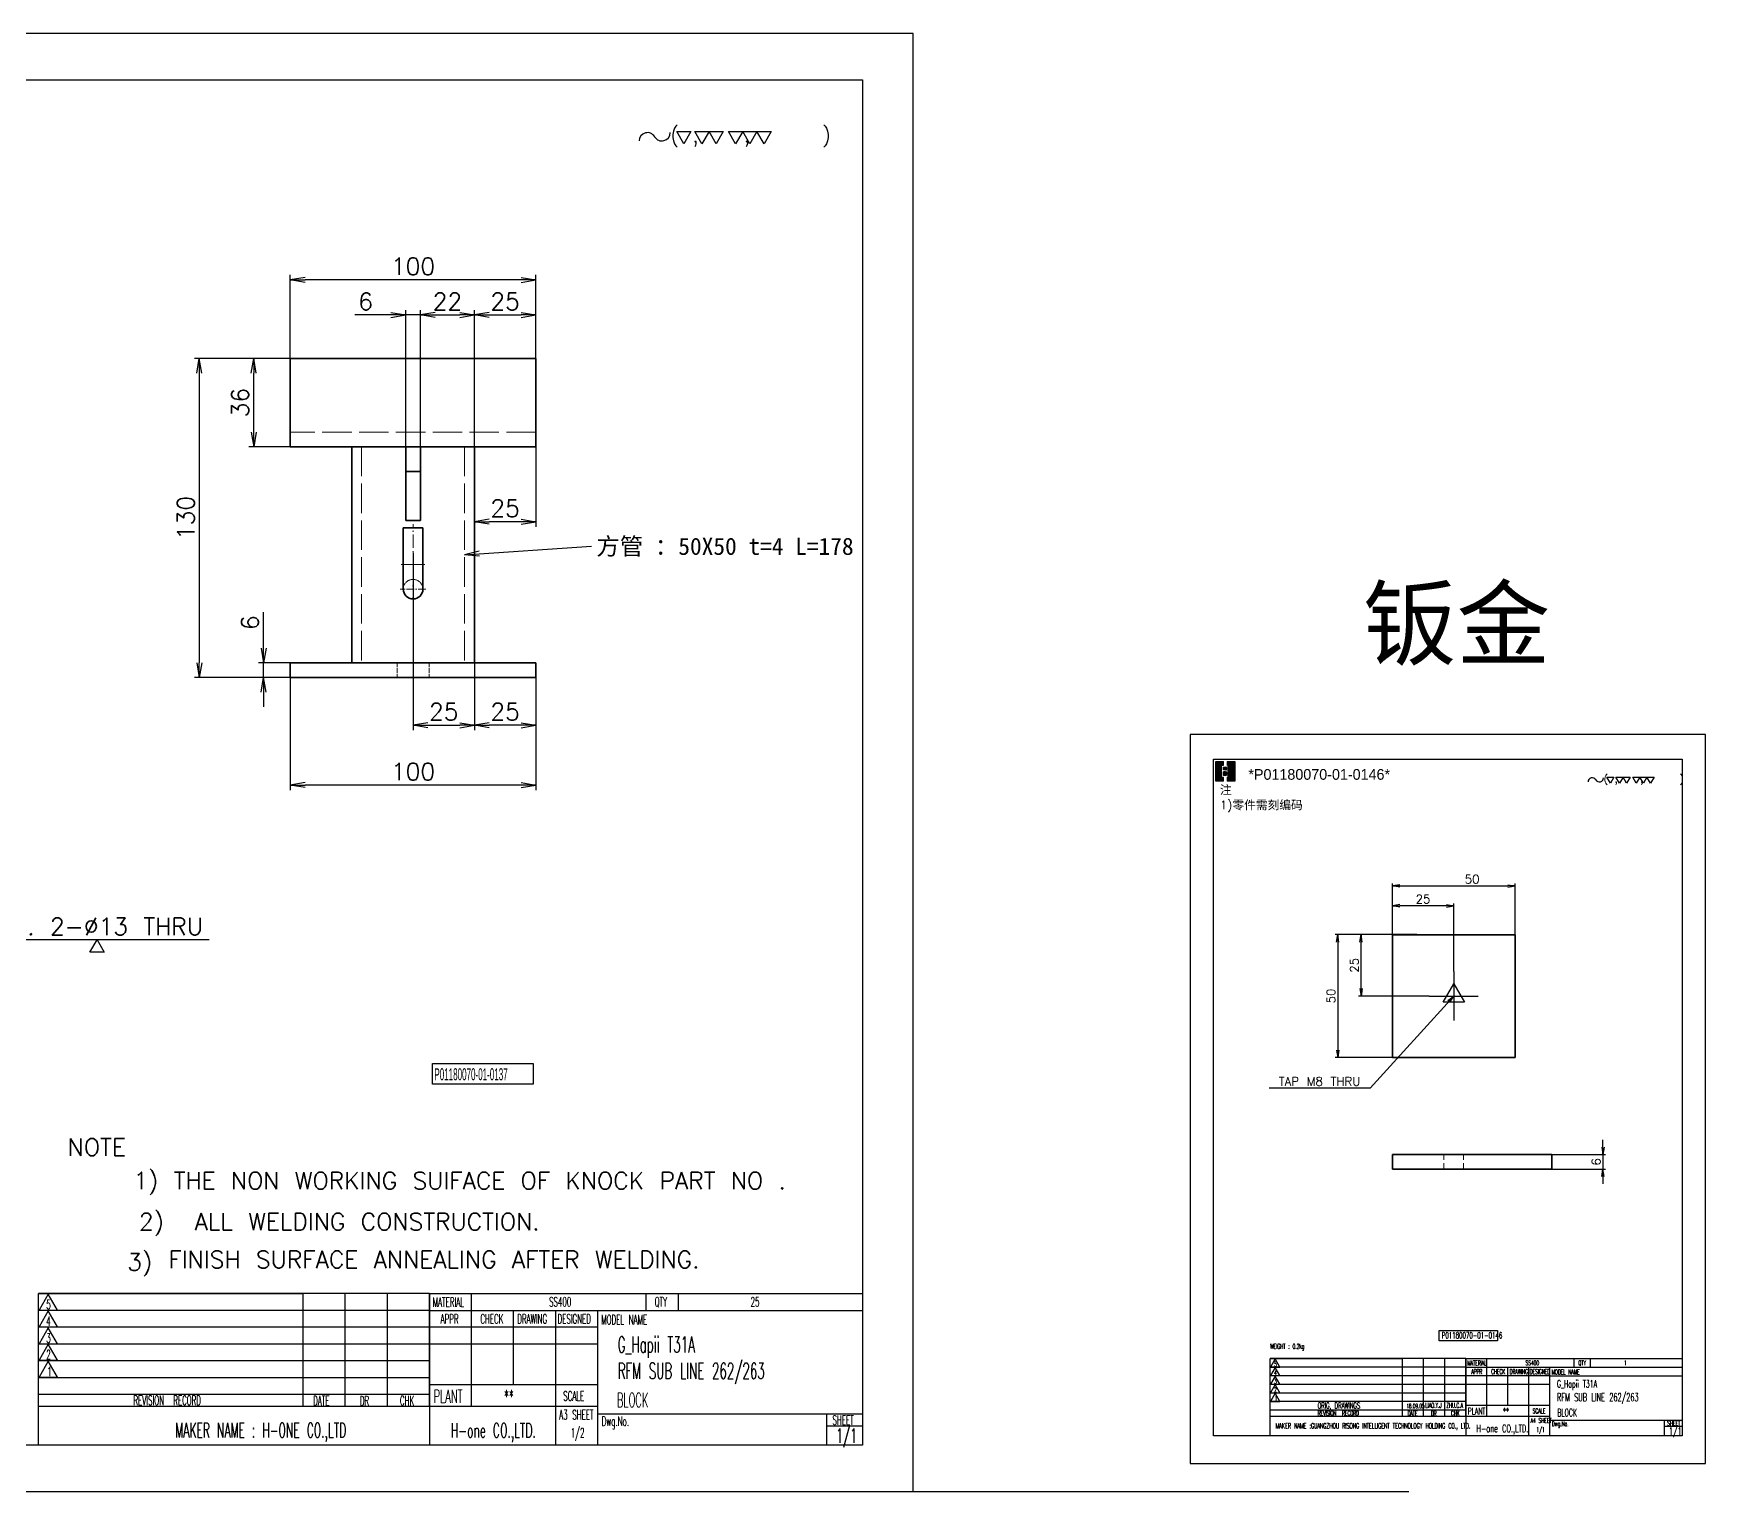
# Model space of a CAD drawing. Header units: inches. Extents: x 21 to 8642, y -3779 to 1599.
# Drawn here: x 7961 to 8642, y 19 to 613 of the extents above; entities that cross this region are included whole.
import ezdxf
from ezdxf.enums import TextEntityAlignment as Align

# ---------------------------------------------------------------- set-up
doc = ezdxf.new("R2010")
doc.units = ezdxf.units.IN
doc.header["$MEASUREMENT"] = 0
for name, pattern in [('CENTER-HOKUTO', [23, 20, -1, 1, -1]), ('DASHDOT', [18.5, 12, -3, 0.5, -3]), ('DASHED', [15, 12, -3]), ('HIDDEN-HOKUTO', [3.8, 2.5, -1.3])]:
    doc.linetypes.add(name, pattern=pattern)
doc.layers.add('AM_7', color=2, linetype='CENTER-HOKUTO', lineweight=30)
doc.layers.add('AM_HID', color=1, linetype='HIDDEN-HOKUTO', lineweight=25)
for name, color, linetype in [('list', 3, 'Continuous'), ('title_frame', 7, 'Continuous'), ('word_dim', 253, 'Continuous')]:
    doc.layers.add(name, color=color, linetype=linetype)
doc.styles.add('MX_NOTE_STANDARD', font='txt.shx', dxfattribs={"bigfont": 'bigfont.shx'})
doc.styles.get("Standard").update_dxf_attribs({"font": 'txt', "bigfont": 'gbcbig.shx'})
doc.dimstyles.new('STANDARD 1-2', dxfattribs={"dimscale": 2, "dimtxt": 3.5, "dimasz": 3, "dimexe": 1, "dimexo": 0, "dimgap": 1, "dimtad": 3, "dimdsep": 46, "dimtxsty": 'Standard', "dimblk1": 'OPEN', "dimblk2": 'OPEN', "dimsah": 1, "dimcen": 0, "dimclrd": 256, "dimclre": 256, "dimclrt": 3, "dimazin": 2, "dimtfac": 1, "dimtmove": 0, "dimatfit": 3, "dimldrblk": 'OPEN', "dimfxl": 0, "dimtolj": 1, "dimlwd": 25, "dimlwe": 25, "dimarcsym": 0})
doc.dimstyles.new('STANDARD1-1', dxfattribs={"dimtxt": 3.5, "dimasz": 3, "dimexe": 1, "dimexo": 0, "dimgap": 1, "dimtad": 3, "dimdsep": 46, "dimtxsty": 'Standard', "dimblk1": 'OPEN', "dimblk2": 'OPEN', "dimsah": 1, "dimcen": 0, "dimclrd": 256, "dimclre": 256, "dimclrt": 3, "dimazin": 2, "dimtfac": 1, "dimtmove": 0, "dimatfit": 3, "dimldrblk": 'OPEN', "dimfxl": 0, "dimtolj": 1, "dimlwd": 25, "dimlwe": 25, "dimarcsym": 0})
doc.dimstyles.new('STANDARD1-2$3', dxfattribs={"dimscale": 2, "dimtxt": 3.5, "dimasz": 3, "dimexe": 1, "dimexo": 0, "dimgap": 1, "dimtad": 3, "dimtoh": 1, "dimdsep": 46, "dimtxsty": 'Standard', "dimblk1": 'OPEN', "dimblk2": 'OPEN', "dimsah": 1, "dimcen": 0, "dimclrd": 256, "dimclre": 256, "dimclrt": 3, "dimadec": 0, "dimazin": 0, "dimtfac": 1, "dimtofl": 0, "dimtmove": 0, "dimatfit": 3, "dimldrblk": 'OPEN', "dimfxl": 0, "dimtolj": 1, "dimtzin": 0, "dimarcsym": 0})

# ---------------------------------------------------------------- blocks, each defined once
blk = doc.blocks.new('_Open')
at = {"color": 0, "lineweight": -2}
for p, q in [((-1, 0.17), (0, 0)), ((-1, -0.17), (0, 0)), ((0, 0), (-1, 0))]:
    blk.add_line(p, q, dxfattribs=at)
blk = doc.blocks.new('*D386')
at = {"lineweight": 25}
for p, q in [((8118.42, 444.53), (8118.42, 500.22)), ((8124.42, 498.22), (8134.42, 498.22)), ((8140.42, 444.53), (8140.42, 500.22))]:
    blk.add_line(p, q, dxfattribs=at)
at = {"layer": 'DEFPOINTS', "color": 0}
for p in [(8140.42, 498.22), (8118.42, 444.53), (8140.42, 444.53)]:
    blk.add_point(p, dxfattribs=at)
at = {"lineweight": 25, "xscale": 6, "yscale": 6, "zscale": 6, "rotation": 180}
blk.add_blockref('_Open', (8118.42, 498.22), dxfattribs=at)
at = {"lineweight": 25, "xscale": 6, "yscale": 6, "zscale": 6}
blk.add_blockref('_Open', (8140.42, 498.22), dxfattribs=at)
at = {"color": 3, "insert": (8129.42, 503.72), "char_height": 7, "attachment_point": 5}
blk.add_mtext('\\A1;22', dxfattribs=at)
blk = doc.blocks.new('*D387')
at = {"lineweight": 25}
for p, q in [((8106.42, 498.22), (8091.76, 498.22)), ((8112.42, 444.53), (8112.42, 500.22)), ((8118.42, 498.22), (8112.42, 498.22)), ((8118.42, 444.53), (8118.42, 500.22)), ((8124.42, 498.22), (8130.42, 498.22))]:
    blk.add_line(p, q, dxfattribs=at)
at = {"layer": 'DEFPOINTS', "color": 0}
for p in [(8118.42, 498.22), (8112.42, 444.53), (8118.42, 444.53)]:
    blk.add_point(p, dxfattribs=at)
at = {"lineweight": 25, "xscale": 6, "yscale": 6, "zscale": 6}
blk.add_blockref('_Open', (8112.42, 498.22), dxfattribs=at)
at = {"lineweight": 25, "xscale": 6, "yscale": 6, "zscale": 6, "rotation": 180}
blk.add_blockref('_Open', (8118.42, 498.22), dxfattribs=at)
at = {"color": 3, "insert": (8096.09, 503.72), "char_height": 7, "attachment_point": 5}
blk.add_mtext('\\A1;6', dxfattribs=at)
blk = doc.blocks.new('*D388')
at = {"lineweight": 25}
for p, q in [((8065.42, 480.53), (8065.42, 514.52)), ((8159.42, 512.52), (8071.42, 512.52)), ((8165.42, 480.53), (8165.42, 514.52))]:
    blk.add_line(p, q, dxfattribs=at)
at = {"layer": 'DEFPOINTS', "color": 0}
for p in [(8065.42, 512.52), (8065.42, 480.53), (8165.42, 480.53)]:
    blk.add_point(p, dxfattribs=at)
at = {"lineweight": 25, "xscale": 6, "yscale": 6, "zscale": 6, "rotation": 180}
blk.add_blockref('_Open', (8065.42, 512.52), dxfattribs=at)
at = {"lineweight": 25, "xscale": 6, "yscale": 6, "zscale": 6}
blk.add_blockref('_Open', (8165.42, 512.52), dxfattribs=at)
at = {"color": 3, "insert": (8115.42, 518.02), "char_height": 7, "attachment_point": 5}
blk.add_mtext('\\A1;100', dxfattribs=at)
blk = doc.blocks.new('*D389')
at = {"lineweight": 25}
for p, q in [((8165.42, 444.53), (8165.42, 411.98)), ((8140.42, 423.99), (8140.42, 411.98)), ((8159.42, 413.98), (8146.42, 413.98))]:
    blk.add_line(p, q, dxfattribs=at)
at = {"layer": 'DEFPOINTS', "color": 0}
for p in [(8165.42, 444.53), (8140.42, 423.99), (8140.42, 413.98)]:
    blk.add_point(p, dxfattribs=at)
at = {"lineweight": 25, "xscale": 6, "yscale": 6, "zscale": 6, "rotation": 180}
blk.add_blockref('_Open', (8140.42, 413.98), dxfattribs=at)
at = {"lineweight": 25, "xscale": 6, "yscale": 6, "zscale": 6}
blk.add_blockref('_Open', (8165.42, 413.98), dxfattribs=at)
at = {"color": 3, "insert": (8152.92, 419.48), "char_height": 7, "attachment_point": 5}
blk.add_mtext('\\A1;25', dxfattribs=at)
blk = doc.blocks.new('*D390')
at = {"lineweight": 25}
for p, q in [((8140.42, 356.53), (8140.42, 329.1)), ((8165.42, 350.53), (8165.42, 329.1)), ((8159.42, 331.1), (8146.42, 331.1))]:
    blk.add_line(p, q, dxfattribs=at)
at = {"layer": 'DEFPOINTS', "color": 0}
for p in [(8140.42, 356.53), (8165.42, 350.53), (8140.42, 331.1)]:
    blk.add_point(p, dxfattribs=at)
at = {"lineweight": 25, "xscale": 6, "yscale": 6, "zscale": 6, "rotation": 180}
blk.add_blockref('_Open', (8140.42, 331.1), dxfattribs=at)
at = {"lineweight": 25, "xscale": 6, "yscale": 6, "zscale": 6}
blk.add_blockref('_Open', (8165.42, 331.1), dxfattribs=at)
at = {"color": 3, "insert": (8152.92, 336.6), "char_height": 7, "attachment_point": 5}
blk.add_mtext('\\A1;25', dxfattribs=at)
blk = doc.blocks.new('*D391')
at = {"lineweight": 25}
for p, q in [((8065.42, 350.53), (8065.42, 304.7)), ((8165.42, 350.53), (8165.42, 304.7)), ((8159.42, 306.7), (8071.42, 306.7))]:
    blk.add_line(p, q, dxfattribs=at)
at = {"layer": 'DEFPOINTS', "color": 0}
for p in [(8065.42, 350.53), (8165.42, 350.53), (8065.42, 306.7)]:
    blk.add_point(p, dxfattribs=at)
at = {"lineweight": 25, "xscale": 6, "yscale": 6, "zscale": 6, "rotation": 180}
blk.add_blockref('_Open', (8065.42, 306.7), dxfattribs=at)
at = {"lineweight": 25, "xscale": 6, "yscale": 6, "zscale": 6}
blk.add_blockref('_Open', (8165.42, 306.7), dxfattribs=at)
at = {"color": 3, "insert": (8115.42, 312.2), "char_height": 7, "attachment_point": 5}
blk.add_mtext('\\A1;100', dxfattribs=at)
blk = doc.blocks.new('*D404')
at = {"lineweight": 25}
for p, q in [((8065.42, 480.53), (8026.33, 480.53)), ((8028.33, 474.53), (8028.33, 356.53)), ((8065.42, 350.53), (8026.33, 350.53))]:
    blk.add_line(p, q, dxfattribs=at)
at = {"layer": 'DEFPOINTS', "color": 0}
for p in [(8065.42, 480.53), (8028.33, 350.53), (8065.42, 350.53)]:
    blk.add_point(p, dxfattribs=at)
at = {"lineweight": 25, "xscale": 6, "yscale": 6, "zscale": 6}
for p, rotation in [((8028.33, 480.53), 90), ((8028.33, 350.53), 270)]:
    blk.add_blockref('_Open', p, dxfattribs=dict(at, rotation=rotation))
at = {"color": 3, "insert": (8022.83, 415.53), "char_height": 7, "attachment_point": 5, "rotation": 90}
blk.add_mtext('\\A1;130', dxfattribs=at)
blk = doc.blocks.new('*D406')
at = {"lineweight": 25}
for p, q in [((8065.42, 480.53), (8048.49, 480.53)), ((8050.49, 450.53), (8050.49, 474.53)), ((8065.42, 444.53), (8048.49, 444.53))]:
    blk.add_line(p, q, dxfattribs=at)
at = {"layer": 'DEFPOINTS', "color": 0}
for p in [(8050.49, 480.53), (8065.42, 480.53), (8065.42, 444.53)]:
    blk.add_point(p, dxfattribs=at)
at = {"lineweight": 25, "xscale": 6, "yscale": 6, "zscale": 6}
for p, rotation in [((8050.49, 480.53), 90), ((8050.49, 444.53), 270)]:
    blk.add_blockref('_Open', p, dxfattribs=dict(at, rotation=rotation))
at = {"color": 3, "insert": (8044.99, 462.53), "char_height": 7, "attachment_point": 5, "rotation": 90}
blk.add_mtext('\\A1;36', dxfattribs=at)
blk = doc.blocks.new('*D407')
at = {"linetype": 'Continuous', "lineweight": -2, "ltscale": 2}
for p, q in [((7941.08, 243.62), (7880.75, 210.51)), ((8032.41, 243.62), (7941.08, 243.62))]:
    blk.add_line(p, q, dxfattribs=at)
at = {"layer": 'DEFPOINTS', "color": 0, "linetype": 'Continuous', "ltscale": 2}
for p in [(7875.49, 207.62), (7864.1, 201.36)]:
    blk.add_point(p, dxfattribs=at)
at = {"linetype": 'Continuous', "lineweight": -2, "ltscale": 2, "xscale": 6, "yscale": 6, "zscale": 6, "rotation": 208.7602868627807}
blk.add_blockref('_Open', (7875.49, 207.62), dxfattribs=at)
at = {"color": 3, "linetype": 'Continuous', "ltscale": 2, "insert": (7987.75, 249.12), "char_height": 7, "attachment_point": 5}
blk.add_mtext('\\A1;DR. {\\Fromans,bigfont|c134;2}-{\\Fromans,bigfont|c134;∅13} THRU', dxfattribs=at)
blk = doc.blocks.new('*D410')
at = {"lineweight": 25}
for p, q in [((8115.42, 401.33), (8115.42, 329.1)), ((8140.42, 356.53), (8140.42, 329.1)), ((8121.42, 331.1), (8134.42, 331.1))]:
    blk.add_line(p, q, dxfattribs=at)
at = {"layer": 'DEFPOINTS', "color": 0}
for p in [(8115.42, 401.33), (8140.42, 356.53), (8140.42, 331.1)]:
    blk.add_point(p, dxfattribs=at)
at = {"lineweight": 25, "xscale": 6, "yscale": 6, "zscale": 6, "rotation": 180}
blk.add_blockref('_Open', (8115.42, 331.1), dxfattribs=at)
at = {"lineweight": 25, "xscale": 6, "yscale": 6, "zscale": 6}
blk.add_blockref('_Open', (8140.42, 331.1), dxfattribs=at)
at = {"color": 3, "insert": (8127.92, 336.6), "char_height": 7, "attachment_point": 5}
blk.add_mtext('\\A1;25', dxfattribs=at)
blk = doc.blocks.new('*D411')
at = {"lineweight": 25}
for p, q in [((8054.51, 362.53), (8054.51, 377.19)), ((8065.42, 356.53), (8052.51, 356.53)), ((8054.51, 350.53), (8054.51, 356.53)), ((8065.42, 350.53), (8052.51, 350.53)), ((8054.51, 344.53), (8054.51, 338.53))]:
    blk.add_line(p, q, dxfattribs=at)
at = {"layer": 'DEFPOINTS', "color": 0}
for p in [(8054.51, 356.53), (8065.42, 356.53), (8065.42, 350.53)]:
    blk.add_point(p, dxfattribs=at)
at = {"lineweight": 25, "xscale": 6, "yscale": 6, "zscale": 6}
for p, rotation in [((8054.51, 356.53), 270), ((8054.51, 350.53), 90)]:
    blk.add_blockref('_Open', p, dxfattribs=dict(at, rotation=rotation))
at = {"color": 3, "insert": (8049.01, 372.86), "char_height": 7, "attachment_point": 5, "rotation": 90}
blk.add_mtext('\\A1;6', dxfattribs=at)
blk = doc.blocks.new('*D412')
at = {"lineweight": 25}
for p, q in [((8140.42, 444.53), (8140.42, 500.22)), ((8146.42, 498.22), (8159.42, 498.22)), ((8165.42, 480.53), (8165.42, 500.22))]:
    blk.add_line(p, q, dxfattribs=at)
at = {"layer": 'DEFPOINTS', "color": 0}
for p in [(8165.42, 498.22), (8165.42, 480.53), (8140.42, 444.53)]:
    blk.add_point(p, dxfattribs=at)
at = {"lineweight": 25, "xscale": 6, "yscale": 6, "zscale": 6, "rotation": 180}
blk.add_blockref('_Open', (8140.42, 498.22), dxfattribs=at)
at = {"lineweight": 25, "xscale": 6, "yscale": 6, "zscale": 6}
blk.add_blockref('_Open', (8165.42, 498.22), dxfattribs=at)
at = {"color": 3, "insert": (8152.92, 503.72), "char_height": 7, "attachment_point": 5}
blk.add_mtext('\\A1;25', dxfattribs=at)
blk = doc.blocks.new('shiage0')
at = {"layer": 'word_dim', "color": 3, "linetype": 'Continuous'}
for centre, start, end in [((1.69, 0), 30, 180), ((4.61, 1.69), 210, 0)]:
    blk.add_arc(centre, 1.69, start, end, dxfattribs=at)
blk = doc.blocks.new('10')
at = {"layer": 'title_frame', "color": 3, "linetype": 'Continuous'}
for points in [[(9.63, 2.65), (8.18, 5.15), (11.07, 5.15)], [(13.31, 2.65), (11.86, 5.15), (17.64, 5.15), (16.2, 2.65), (14.75, 5.15)], [(20.17, 2.65), (18.73, 5.15), (27.4, 5.15), (25.95, 2.65), (24.51, 5.15), (23.06, 2.65), (21.62, 5.15)]]:
    blk.add_lwpolyline(points, close=True, dxfattribs=at)
blk.add_blockref('shiage0', (0.52, 3.24), dxfattribs=at)
blk.add_text('( ,   ,     )', height=3, dxfattribs=at).set_placement((6.84, 2.97))
blk = doc.blocks.new('shiage1')
at = {"layer": 'word_dim', "color": 3, "linetype": 'Continuous'}
for p, q in [((0, 0), (-1.44, 2.5)), ((-1.44, 2.5), (1.44, 2.5)), ((1.44, 2.5), (0, 0))]:
    blk.add_line(p, q, dxfattribs=at)
blk = doc.blocks.new('*D414')
at = {"layer": 'DEFPOINTS', "color": 0, "linetype": 'Continuous', "ltscale": 2}
for p in [(8514.37, 245.78), (8492.12, 195.78), (8514.37, 195.78)]:
    blk.add_point(p, dxfattribs=at)
at = {"layer": 'word_dim', "linetype": 'Continuous', "lineweight": 25, "ltscale": 2}
for p, q in [((8514.37, 245.78), (8491.12, 245.78)), ((8492.12, 242.78), (8492.12, 198.78)), ((8514.37, 195.78), (8491.12, 195.78))]:
    blk.add_line(p, q, dxfattribs=at)
at = {"layer": 'word_dim', "linetype": 'Continuous', "lineweight": 25, "ltscale": 2, "xscale": 3, "yscale": 3, "zscale": 3}
for p, rotation in [((8492.12, 245.78), 90), ((8492.12, 195.78), 270)]:
    blk.add_blockref('_Open', p, dxfattribs=dict(at, rotation=rotation))
at = {"layer": 'word_dim', "color": 3, "linetype": 'Continuous', "lineweight": 13, "ltscale": 2, "insert": (8489.37, 220.78), "char_height": 3.5, "attachment_point": 5, "rotation": 90}
blk.add_mtext('\\A1;50', dxfattribs=at)
blk = doc.blocks.new('*D415')
at = {"layer": 'DEFPOINTS', "color": 0, "linetype": 'Continuous', "ltscale": 2}
for p in [(8564.37, 265.63), (8514.37, 245.78), (8564.37, 245.78)]:
    blk.add_point(p, dxfattribs=at)
at = {"layer": 'word_dim', "linetype": 'Continuous', "lineweight": 25, "ltscale": 2}
for p, q in [((8514.37, 245.78), (8514.37, 266.63)), ((8564.37, 245.78), (8564.37, 266.63)), ((8517.37, 265.63), (8561.37, 265.63))]:
    blk.add_line(p, q, dxfattribs=at)
at = {"layer": 'word_dim', "linetype": 'Continuous', "lineweight": 25, "ltscale": 2, "xscale": 3, "yscale": 3, "zscale": 3, "rotation": 180}
blk.add_blockref('_Open', (8514.37, 265.63), dxfattribs=at)
at = {"layer": 'word_dim', "linetype": 'Continuous', "lineweight": 25, "ltscale": 2, "xscale": 3, "yscale": 3, "zscale": 3}
blk.add_blockref('_Open', (8564.37, 265.63), dxfattribs=at)
at = {"layer": 'word_dim', "color": 3, "linetype": 'Continuous', "lineweight": 13, "ltscale": 2, "insert": (8546.87, 268.38), "char_height": 3.5, "attachment_point": 5}
blk.add_mtext('\\A1;50', dxfattribs=at)
blk = doc.blocks.new('*D416')
at = {"layer": 'DEFPOINTS', "color": 0, "linetype": 'Continuous', "ltscale": 2}
for p in [(8579.37, 156.23), (8579.37, 150.23), (8600.16, 150.23)]:
    blk.add_point(p, dxfattribs=at)
at = {"layer": 'word_dim', "linetype": 'Continuous', "lineweight": 25, "ltscale": 2}
for p, q in [((8600.16, 159.23), (8600.16, 162.23)), ((8579.37, 156.23), (8601.16, 156.23)), ((8579.37, 150.23), (8601.16, 150.23)), ((8600.16, 156.23), (8600.16, 150.23)), ((8600.16, 147.23), (8600.16, 144.23))]:
    blk.add_line(p, q, dxfattribs=at)
at = {"layer": 'word_dim', "linetype": 'Continuous', "lineweight": 25, "ltscale": 2, "xscale": 3, "yscale": 3, "zscale": 3}
for p, rotation in [((8600.16, 156.23), 270), ((8600.16, 150.23), 90)]:
    blk.add_blockref('_Open', p, dxfattribs=dict(at, rotation=rotation))
at = {"layer": 'word_dim', "color": 3, "linetype": 'Continuous', "lineweight": 13, "ltscale": 2, "insert": (8597.41, 153.23), "char_height": 3.5, "attachment_point": 5, "rotation": 90}
blk.add_mtext('\\A1;6', dxfattribs=at)
blk = doc.blocks.new('B\\M+18B40\\M+196A7\\M+100CF\\M+100B0\\M+100B8')
blk.add_hatch(color=1).paths.add_polyline_path([(0.4, 0.815), (0.4, 1), (0, 1), (0, 0), (0.4, 0), (0.4, 0.185), (0.3, 0.185), (0.3, 0.815)])
h = blk.add_hatch(color=1)
edge = h.paths.add_edge_path()
edge.add_line((0.6, 1), (0.6, 0.814))
edge.add_arc((0.585, 0.67), 0.145, 0, 84.06223, ccw=False)
edge.add_arc((0.585, 0.67), 0.145, -69.82873, 0, ccw=False)
edge.add_line((0.635, 0.534), (0.635, 0.512))
edge.add_arc((0.57, 0.355), 0.17, 0, 67.52049, ccw=False)
edge.add_arc((0.57, 0.355), 0.17, -79.83575, 0, ccw=False)
edge.add_line((0.6, 0.188), (0.6, 0))
edge.add_line((0.6, 0), (1, 0))
edge.add_line((1, 0), (1, 1))
edge.add_line((1, 1), (0.6, 1))
h = blk.add_hatch(color=1)
edge = h.paths.add_edge_path()
edge.add_arc((0.53, 0.645), 0.07, 360, 450)
edge.add_line((0.53, 0.715), (0.4, 0.715))
edge.add_line((0.4, 0.715), (0.4, 0.575))
edge.add_line((0.4, 0.575), (0.53, 0.575))
edge.add_arc((0.53, 0.645), 0.07, 270, 360)
h = blk.add_hatch(color=1)
edge = h.paths.add_edge_path()
edge.add_arc((0.515, 0.38), 0.095, 0, 90)
edge.add_line((0.515, 0.475), (0.4, 0.475))
edge.add_line((0.4, 0.475), (0.4, 0.285))
edge.add_line((0.4, 0.285), (0.515, 0.285))
edge.add_arc((0.515, 0.38), 0.095, 270, 360)
at = {"color": 1}
for p, q in [((0, 0), (0, 1)), ((0, 1), (0.4, 1)), ((0.4, 0.815), (0.4, 1)), ((0.6, 1), (0.6, 0.814)), ((0.6, 1), (1, 1)), ((1, 1), (1, 0)), ((0.3, 0.815), (0.4, 0.815)), ((0.3, 0.185), (0.3, 0.815)), ((0.4, 0.185), (0.3, 0.185)), ((0.4, 0.715), (0.53, 0.715)), ((0.4, 0.575), (0.4, 0.715)), ((0.53, 0.575), (0.4, 0.575)), ((0.515, 0.475), (0.4, 0.475)), ((0.4, 0.285), (0.4, 0.475)), ((0.515, 0.285), (0.4, 0.285)), ((0.4, 0), (0.4, 0.185)), ((0.57, 0.525), (0.57, 0.525)), ((0.6, 0.645), (0.6, 0.645)), ((0.6, 0.188), (0.6, 0)), ((0.61, 0.38), (0.61, 0.38)), ((0.635, 0.534), (0.635, 0.512)), ((0.73, 0.67), (0.73, 0.67)), ((0.74, 0.355), (0.74, 0.355)), ((0.4, 0), (0, 0)), ((1, 0), (0.6, 0))]:
    blk.add_line(p, q, dxfattribs=at)
for centre, radius, start, end in [((0.515, 0.38), 0.095, 0, 90), ((0.515, 0.38), 0.095, 270, 0), ((0.53, 0.645), 0.07, 360, 90), ((0.53, 0.645), 0.07, 270, 360), ((0.585, 0.67), 0.145, 360, 84.06223), ((0.57, 0.355), 0.17, 280.16425, 0), ((0.585, 0.67), 0.145, 290.17127, 0), ((0.57, 0.355), 0.17, 0, 67.52049)]:
    blk.add_arc(centre, radius, start, end, dxfattribs=at)
blk.add_attdef('B機密ﾏｰｸ', (-0.086, 1.075), '', height=0.2)
blk = doc.blocks.new('MARK_M8BOLT')
at = {"color": 3, "linetype": 'Continuous'}
for p, q in [((-2.17, -1.25), (0, 2.5)), ((0, 2.5), (2.17, -1.25)), ((2.17, -1.25), (-2.17, -1.25))]:
    blk.add_line(p, q, dxfattribs=at)
blk = doc.blocks.new('MARK_CENTER')
at = {"color": 2, "linetype": 'CENTER-HOKUTO'}
for p, q in [((0, 10), (0, -10)), ((-10, 0), (10, 0))]:
    blk.add_line(p, q, dxfattribs=at)
blk = doc.blocks.new('*D417')
at = {"layer": 'DEFPOINTS', "color": 0, "linetype": 'Continuous', "ltscale": 2}
for p in [(8501.62, 245.78), (8524.37, 245.78), (8529.37, 220.78)]:
    blk.add_point(p, dxfattribs=at)
at = {"layer": 'word_dim', "linetype": 'Continuous', "lineweight": 25, "ltscale": 2}
for p, q in [((8524.37, 245.78), (8500.62, 245.78)), ((8501.62, 223.78), (8501.62, 242.78)), ((8529.37, 220.78), (8500.62, 220.78))]:
    blk.add_line(p, q, dxfattribs=at)
at = {"layer": 'word_dim', "linetype": 'Continuous', "lineweight": 25, "ltscale": 2, "xscale": 3, "yscale": 3, "zscale": 3}
for p, rotation in [((8501.62, 245.78), 90), ((8501.62, 220.78), 270)]:
    blk.add_blockref('_Open', p, dxfattribs=dict(at, rotation=rotation))
at = {"layer": 'word_dim', "color": 3, "linetype": 'Continuous', "lineweight": 13, "ltscale": 2, "insert": (8498.87, 233.28), "char_height": 3.5, "attachment_point": 5, "rotation": 90}
blk.add_mtext('\\A1;25', dxfattribs=at)
blk = doc.blocks.new('*D418')
at = {"layer": 'DEFPOINTS', "color": 0, "linetype": 'Continuous', "ltscale": 2}
for p in [(8514.37, 257.52), (8514.37, 245.78), (8539.37, 230.78)]:
    blk.add_point(p, dxfattribs=at)
at = {"layer": 'word_dim', "linetype": 'Continuous', "lineweight": 25, "ltscale": 2}
for p, q in [((8514.37, 245.78), (8514.37, 258.52)), ((8536.37, 257.52), (8517.37, 257.52)), ((8539.37, 230.78), (8539.37, 258.52))]:
    blk.add_line(p, q, dxfattribs=at)
at = {"layer": 'word_dim', "linetype": 'Continuous', "lineweight": 25, "ltscale": 2, "xscale": 3, "yscale": 3, "zscale": 3, "rotation": 180}
blk.add_blockref('_Open', (8514.37, 257.52), dxfattribs=at)
at = {"layer": 'word_dim', "linetype": 'Continuous', "lineweight": 25, "ltscale": 2, "xscale": 3, "yscale": 3, "zscale": 3}
blk.add_blockref('_Open', (8539.37, 257.52), dxfattribs=at)
at = {"layer": 'word_dim', "color": 3, "linetype": 'Continuous', "lineweight": 13, "ltscale": 2, "insert": (8526.87, 260.27), "char_height": 3.5, "attachment_point": 5}
blk.add_mtext('\\A1;25', dxfattribs=at)

msp = doc.modelspace()

# ---------------------------------------------------------------- linework, layer by layer
at = {"color": 7, "lineweight": 35}
for p, q in [((8165.422, 480.527), (8065.422, 480.527)), ((8065.422, 480.527), (8065.422, 444.527)), ((8165.422, 480.527), (8165.422, 444.527)), ((8165.422, 444.527), (8065.422, 444.527)), ((8090.422, 444.527), (8090.422, 356.527)), ((8090.422, 444.527), (8112.422, 444.527)), ((8112.422, 424.527), (8112.422, 444.527)), ((8118.422, 444.527), (8140.422, 444.527)), ((8118.422, 424.527), (8118.422, 444.527)), ((8140.422, 444.527), (8140.422, 356.527)), ((8112.422, 414.527), (8112.422, 424.527)), ((8118.422, 414.527), (8118.422, 424.527)), ((8065.422, 356.527), (8165.422, 356.527)), ((8065.422, 350.527), (8165.422, 350.527)), ((8514.369, 245.777), (8514.369, 195.777)), ((8514.369, 245.777), (8564.369, 245.777)), ((8564.369, 195.777), (8564.369, 245.777)), ((8564.369, 195.777), (8514.369, 195.777)), ((8579.369, 156.227), (8514.369, 156.227)), ((8579.369, 150.227), (8514.369, 150.227))]:
    msp.add_line(p, q, dxfattribs=at)
at = {"color": 7, "lineweight": 35, "ltscale": 0.15}
for p, q in [((8118.422, 444.527), (8112.422, 444.527)), ((8118.422, 434.527), (8112.422, 434.527)), ((8118.422, 414.527), (8112.422, 414.527)), ((8065.422, 356.527), (8065.422, 350.527)), ((8165.422, 356.527), (8165.422, 350.527)), ((8514.369, 150.227), (8514.369, 156.227)), ((8579.369, 150.227), (8579.369, 156.227))]:
    msp.add_line(p, q, dxfattribs=at)
at = {"color": 7, "lineweight": 35, "ltscale": 0.375}
for p, q in [((8111.422, 396.527), (8111.422, 411.527)), ((8119.422, 396.527), (8119.422, 411.527))]:
    msp.add_line(p, q, dxfattribs=at)
at = {"color": 7, "lineweight": 35, "ltscale": 0.2}
msp.add_line((8119.422, 411.527), (8111.422, 411.527), dxfattribs=at)
at = {"color": 7, "lineweight": 35, "ltscale": 0.25}
for p, q in [((8111.422, 386.527), (8111.422, 396.527)), ((8119.422, 386.527), (8119.422, 396.527))]:
    msp.add_line(p, q, dxfattribs=at)
at = {"color": 7, "lineweight": 13, "ltscale": 0.2}
msp.add_line((8119.422, 396.527), (8111.422, 396.527), dxfattribs=at)
at = {"linetype": 'Continuous'}
msp.add_line((8578.564, 66.055), (8632.464, 66.055), dxfattribs=at)
at = {"color": 7, "lineweight": 35}
msp.add_arc((8115.422, 386.527), 4, 180.000005, 0, dxfattribs=at)
at = {"layer": 'AM_7', "color": 2, "linetype": 'DASHDOT', "lineweight": 13, "ltscale": 0.45}
msp.add_line((8115.422, 395.027), (8115.422, 413.027), dxfattribs=at)
at = {"layer": 'AM_7', "color": 2, "linetype": 'DASHDOT', "lineweight": 13, "ltscale": 0.240015}
msp.add_line((8120.222, 396.527), (8110.622, 396.527), dxfattribs=at)
at = {"layer": 'AM_7', "color": 2, "linetype": 'DASHDOT', "lineweight": 13, "ltscale": 0.260001}
msp.add_line((8115.422, 391.728), (8115.422, 381.327), dxfattribs=at)
at = {"layer": 'AM_7', "color": 2, "linetype": 'DASHDOT', "lineweight": 13, "ltscale": 0.259998}
msp.add_line((8120.622, 386.527), (8110.222, 386.527), dxfattribs=at)
at = {"layer": 'AM_7', "color": 2, "linetype": 'DASHDOT', "lineweight": 13, "ltscale": 0.180015}
msp.add_line((8115.422, 357.128), (8115.422, 349.927), dxfattribs=at)
at = {"layer": 'AM_7', "lineweight": 13, "ltscale": 0.216028}
msp.add_line((8539.369, 225.097), (8539.369, 216.456), dxfattribs=at)
at = {"layer": 'AM_7', "lineweight": 13, "ltscale": 0.216016}
msp.add_line((8543.69, 220.777), (8535.049, 220.777), dxfattribs=at)
at = {"layer": 'AM_HID', "color": 1, "linetype": 'DASHED', "lineweight": 13}
for p, q in [((8165.422, 450.527), (8065.422, 450.527)), ((8094.422, 444.527), (8094.422, 356.527)), ((8136.422, 444.527), (8136.422, 356.527)), ((8090.422, 356.527), (8140.422, 356.527))]:
    msp.add_line(p, q, dxfattribs=at)
at = {"layer": 'AM_HID', "color": 1, "linetype": 'DASHED', "lineweight": 13, "ltscale": 0.15}
for p, q in [((8112.422, 444.527), (8118.422, 444.527)), ((8118.422, 434.527), (8112.422, 434.527)), ((8108.922, 356.527), (8108.922, 350.527)), ((8108.922, 356.527), (8108.922, 350.527)), ((8121.922, 356.527), (8121.922, 350.527)), ((8121.922, 356.527), (8121.922, 350.527))]:
    msp.add_line(p, q, dxfattribs=at)
at = {"layer": 'AM_HID', "color": 1, "linetype": 'DASHED', "lineweight": 13, "ltscale": 0.2}
msp.add_line((8119.422, 396.527), (8111.422, 396.527), dxfattribs=at)
at = {"layer": 'AM_HID', "lineweight": 13}
for p, q in [((8535.369, 150.227), (8535.369, 156.227)), ((8543.369, 150.227), (8543.369, 156.227))]:
    msp.add_line(p, q, dxfattribs=at)
at = {"layer": 'AM_HID', "color": 1, "linetype": 'DASHED', "lineweight": 13}
msp.add_arc((8115.422, 386.527), 4, 0, 180.000005, dxfattribs=at)
at = {"layer": 'title_frame'}
for p, q in [((8441.464, 317.305), (8632.464, 317.305)), ((8441.464, 41.555), (8441.464, 317.305)), ((8446.464, 317.305), (8632.464, 317.305)), ((8632.464, 317.305), (8632.464, 41.555)), ((8123.273, 193.275), (8164.328, 193.275)), ((8123.273, 184.875), (8123.273, 193.275)), ((8164.328, 193.275), (8164.328, 184.875)), ((8164.328, 184.875), (8123.273, 184.875)), ((7962.855, 37.839), (7962.855, 99.579)), ((7962.855, 99.579), (8070.655, 99.579)), ((8122.105, 99.579), (7962.855, 99.579)), ((7966.815, 99.337), (7963.056, 92.826)), ((7970.574, 92.826), (7966.815, 99.337)), ((8070.655, 53.519), (8070.655, 99.579)), ((8087.805, 53.519), (8087.805, 99.579)), ((8087.805, 53.519), (8087.805, 99.579)), ((8104.955, 53.519), (8104.955, 99.579)), ((8104.955, 53.519), (8104.955, 99.579)), ((8122.105, 99.579), (8122.105, 92.719)), ((8122.105, 99.579), (8122.105, 37.839)), ((8122.105, 99.579), (8122.105, 37.839)), ((8122.105, 53.519), (8122.105, 99.579)), ((8122.105, 99.579), (8298.505, 99.579)), ((8139.255, 53.519), (8139.255, 99.579)), ((8210.305, 99.579), (8210.305, 92.719)), ((8223.45, 99.579), (8223.45, 92.719)), ((8070.655, 92.719), (7962.855, 92.719)), ((8122.105, 92.719), (7962.855, 92.719)), ((7963.056, 92.826), (7970.574, 92.826)), ((7966.815, 92.522), (7963.056, 86.01)), ((7970.574, 86.01), (7966.815, 92.522)), ((8122.105, 92.719), (8298.505, 92.719)), ((8156.405, 62.528), (8156.405, 92.719)), ((8173.555, 37.839), (8173.555, 92.719)), ((8190.705, 37.839), (8190.705, 92.719)), ((8070.655, 85.859), (7962.855, 85.859)), ((8122.105, 85.859), (7962.855, 85.859)), ((7963.056, 86.01), (7970.574, 86.01)), ((7966.815, 85.604), (7963.056, 79.092)), ((7970.574, 79.092), (7966.815, 85.604)), ((8190.705, 85.859), (8122.105, 85.859)), ((8533.421, 84.571), (8557.164, 84.571)), ((8533.421, 80.371), (8533.421, 84.571)), ((8557.164, 84.571), (8557.164, 80.371)), ((8070.655, 78.999), (7962.855, 78.999)), ((8122.105, 78.999), (7962.855, 78.999)), ((7963.056, 79.092), (7970.574, 79.092)), ((7966.815, 78.914), (7963.056, 72.403)), ((7970.574, 72.403), (7966.815, 78.914)), ((8190.705, 78.999), (8122.105, 78.999)), ((8557.164, 80.371), (8533.421, 80.371)), ((8070.655, 72.139), (7962.855, 72.139)), ((8122.105, 72.139), (7962.855, 72.139)), ((7963.056, 72.403), (7970.574, 72.403)), ((7966.815, 71.996), (7963.056, 65.485)), ((7970.574, 65.485), (7966.815, 71.996)), ((8464.639, 41.555), (8464.639, 73.055)), ((8464.639, 73.055), (8518.539, 73.055)), ((8544.264, 73.055), (8464.639, 73.055)), ((8518.539, 69.555), (8464.639, 69.555)), ((8544.264, 69.555), (8464.639, 69.555)), ((8466.619, 72.931), (8464.739, 69.609)), ((8464.739, 69.609), (8468.498, 69.609)), ((8466.619, 69.454), (8464.739, 66.132)), ((8468.498, 69.609), (8466.619, 72.931)), ((8468.498, 66.132), (8466.619, 69.454)), ((8518.539, 49.555), (8518.539, 73.055)), ((8527.114, 49.555), (8527.114, 73.055)), ((8527.114, 49.555), (8527.114, 73.055)), ((8535.689, 49.555), (8535.689, 73.055)), ((8535.689, 49.555), (8535.689, 73.055)), ((8544.264, 73.055), (8544.264, 69.555)), ((8544.264, 49.555), (8544.264, 73.055)), ((8544.264, 73.055), (8544.264, 41.555)), ((8544.264, 73.055), (8544.264, 41.555)), ((8544.264, 73.055), (8632.464, 73.055)), ((8544.264, 69.555), (8632.464, 69.555)), ((8552.839, 49.555), (8552.839, 73.055)), ((8561.414, 54.151), (8561.414, 69.555)), ((8569.989, 41.555), (8569.989, 69.555)), ((8578.564, 41.555), (8578.564, 69.555)), ((8588.364, 73.055), (8588.364, 69.555)), ((8594.936, 73.055), (8594.936, 69.555)), ((8070.655, 65.279), (7962.855, 65.279)), ((8122.105, 65.279), (7962.855, 65.279)), ((7963.056, 65.485), (7970.574, 65.485)), ((8122.105, 62.528), (8190.705, 62.528)), ((8518.539, 66.055), (8464.639, 66.055)), ((8544.264, 66.055), (8464.639, 66.055)), ((8518.539, 62.555), (8464.639, 62.555)), ((8544.264, 62.555), (8464.639, 62.555)), ((8464.739, 66.132), (8468.498, 66.132)), ((8466.619, 65.924), (8464.739, 62.602)), ((8464.739, 62.602), (8468.498, 62.602)), ((8466.619, 62.511), (8464.739, 59.189)), ((8468.498, 62.602), (8466.619, 65.924)), ((8468.498, 59.189), (8466.619, 62.511)), ((8578.564, 66.055), (8544.264, 66.055)), ((8578.564, 62.555), (8544.264, 62.555)), ((8070.655, 58.419), (7962.855, 58.419)), ((8122.105, 58.419), (7962.855, 58.419)), ((8518.539, 59.055), (8464.639, 59.055)), ((8544.264, 59.055), (8464.639, 59.055)), ((8518.539, 55.555), (8464.639, 55.555)), ((8544.264, 55.555), (8464.639, 55.555)), ((8464.739, 59.189), (8468.498, 59.189)), ((8466.619, 58.982), (8464.739, 55.66)), ((8464.739, 55.66), (8468.498, 55.66)), ((8468.498, 55.66), (8466.619, 58.982)), ((8122.105, 53.519), (7962.855, 53.519)), ((8190.705, 53.519), (8122.105, 53.519)), ((8190.705, 50.579), (8298.505, 50.579)), ((8283.805, 50.579), (8283.805, 37.839)), ((8518.539, 52.055), (8464.639, 52.055)), ((8544.264, 52.055), (8464.639, 52.055)), ((8544.264, 49.555), (8464.639, 49.555)), ((8544.264, 54.151), (8578.564, 54.151)), ((8578.564, 49.555), (8544.264, 49.555)), ((8578.564, 48.055), (8632.464, 48.055)), ((8625.114, 48.055), (8625.114, 41.555)), ((8283.805, 45.679), (8298.505, 45.679)), ((8632.464, 41.555), (8441.464, 41.555)), ((8632.464, 41.555), (8578.564, 41.555)), ((8625.114, 45.555), (8632.464, 45.555)), ((8298.505, 37.839), (8190.705, 37.839))]:
    msp.add_line(p, q, dxfattribs=at)
at = {"layer": 'title_frame', "color": 4}
for points in [[(8319.155, 612.914), (7479.155, 612.914), (7479.155, 18.914), (8319.155, 18.914)], [(8431.964, 30.305), (8641.964, 30.305), (8641.964, 327.305), (8431.964, 327.305)]]:
    msp.add_lwpolyline(points, close=True, dxfattribs=at)
at = {"layer": 'word_dim', "linetype": 'Continuous', "ltscale": 2}
msp.add_line((8319.155, 18.914), (8521.035, 18.914), dxfattribs=at)
at = {"layer": 'word_dim'}
msp.add_lwpolyline([(7499.805, 593.989), (8298.505, 593.989), (8298.505, 37.839), (7499.805, 37.839)], close=True, dxfattribs=at)

# ---------------------------------------------------------------- block references
at = {"xscale": 7.778749999997672, "yscale": 7.9375, "zscale": 7.9375}
msp.add_blockref('B\\M+18B40\\M+196A7\\M+100CF\\M+100B0\\M+100B8', (8442.444, 308.367), dxfattribs=at)
at = {"layer": 'word_dim', "ltscale": 2, "xscale": 2, "yscale": 2, "zscale": 2}
msp.add_blockref('10', (8206.503, 562.643), dxfattribs=at)
at = {"layer": 'word_dim', "linetype": 'Continuous', "lineweight": 13, "ltscale": 2}
msp.add_blockref('10', (8593.581, 304.781), dxfattribs=at)
at = {"layer": 'word_dim', "color": 3, "linetype": 'Continuous', "ltscale": 2, "xscale": 1.999999999997468, "yscale": 2, "zscale": 1.999999999999693, "rotation": 179.8743576965715}
msp.add_blockref('shiage1', (7986.7, 243.617), dxfattribs=at)
at = {"layer": 'word_dim', "color": 2, "linetype": 'CENTER-HOKUTO', "ltscale": 2}
msp.add_blockref('MARK_CENTER', (8539.369, 220.777), dxfattribs=at)
at = {"layer": 'word_dim', "color": 3, "linetype": 'Continuous', "ltscale": 2, "xscale": 2, "yscale": 2, "zscale": 2}
msp.add_blockref('MARK_M8BOLT', (8539.369, 220.777), dxfattribs=at)

# ---------------------------------------------------------------- texts
at = {"color": 3, "insert": (8190.069, 407.494), "char_height": 7, "attachment_point": 1}
msp.add_mtext('\\A1;{\\fSimSun|b0|i0|c134|p2;方管 ：50X50 t=4 L=178}', dxfattribs=at)
at = {"linetype": 'Continuous', "ltscale": 2, "insert": (8502.341, 386.533), "char_height": 28, "width": 97.82245, "attachment_point": 1}
msp.add_mtext('{\\fMicrosoft YaHei|b0|i0|c134|p34;\\C3;钣金}', dxfattribs=at)
at = {"ltscale": 2, "char_height": 3.5, "attachment_point": 1}
for s, insert, width in [('{\\fSimSun|b0|i0|c134|p2;\\C3;注}', (8444.116, 306.484), 10.36469), ('{\\Fromans,bigfont|c134;\\C3;1)\\fSimSun|b0|i0|c134|p2;零件需刻编码}', (8444.116, 300.354), 96.90613)]:
    msp.add_mtext(s, dxfattribs=dict(at, insert=insert, width=width))
at = {"linetype": 'Continuous', "char_height": 3, "width": 50.9, "attachment_point": 4}
for s, insert in [('{\\W0.5;\\C3;G_Hapii T\\Fromans,bigfont|c134;31\\Fromans,bigfont|c128;A}', (8581.443, 62.267)), ('{\\W0.5;\\C3;BLOCK}', (8581.564, 51.055))]:
    msp.add_mtext(s, dxfattribs=dict(at, insert=insert))
at = {"layer": 'list', "linetype": 'Continuous', "ltscale": 2}
for s, p in [('3) ', (7998.996, 108.959)), ('FINISH SURFACE ANNEALING AFTER WELDING.', (8015.777, 109.956))]:
    msp.add_text(s, height=7, dxfattribs=at).set_placement(p)
at = {"layer": 'title_frame', "color": 3, "style": 'MX_NOTE_STANDARD'}
for s, height, width, p in [('5', 3.759, 0.545, (7966.025, 93.268)), ('MATERIAL', 3.8667, 0.545, (8123.449, 94.116)), ('SS400', 3.8667, 0.545, (8170.852, 94.284)), ('QTY', 3.8667, 0.545, (8213.851, 94.284)), ('25', 3.8667, 0.545, (8252.922, 94.284)), ('4', 3.759, 0.545, (7966.025, 86.452)), ('APPR', 3.8667, 0.545, (8126.64, 87.312)), ('CHECK', 3.8667, 0.545, (8142.832, 87.312)), ('DRAWING', 3.8667, 0.545, (8157.871, 87.312)), ('DESIGNED', 3.8667, 0.545, (8174.254, 87.312)), ('MODEL NAME', 3.8667, 0.545, (8192.111, 87.017)), ('3', 3.759, 0.545, (7966.025, 79.534)), ('G_Hapii T31A ', 6.468, 0.545, (8198.787, 75.573)), ('P01180070-01-0146', 2.5, 0.5341, (8534.481, 81.31)), ('2', 3.759, 0.545, (7966.025, 72.845)), ('WEIGHT : 0.2kg ', 2, 0.5341, (8464.663, 77.081)), ('1', 3.759, 0.545, (7966.418, 65.927)), ('RFM SUB LINE 262/263', 6.468, 0.545, (8198.787, 64.84)), ('5', 1.918, 0.5341, (8466.224, 69.835)), ('4', 1.918, 0.5341, (8466.224, 66.357)), ('MATERIAL', 1.9728, 0.5341, (8544.936, 70.267)), ('APPR', 1.9728, 0.5341, (8546.531, 66.796)), ('CHECK', 1.9728, 0.5341, (8554.627, 66.796)), ('DRAWING', 1.9728, 0.5341, (8562.147, 66.796)), ('SS400', 1.9728, 0.5341, (8568.637, 70.353)), ('DESIGNED', 1.9728, 0.5341, (8570.338, 66.796)), ('MODEL NAME', 1.9728, 0.5341, (8579.267, 66.646)), ('QTY', 1.9728, 0.5341, (8590.137, 70.353)), ('1', 1.973, 0.5341, (8608.764, 70.353)), ('3', 1.918, 0.5341, (8466.224, 62.828)), ('2', 1.918, 0.5341, (8466.224, 59.415)), ('REVISION  RECORD', 3.86669, 0.545, (8001.503, 54.153)), ('DATE', 3.8667, 0.545, (8074.729, 53.994)), ('DR', 3.8667, 0.545, (8093.717, 53.973)), ('CHK', 3.8667, 0.545, (8110.071, 54.039)), ('PLANT', 5.3704, 0.545, (8123.777, 55.027)), ('**', 5.3704, 0.545, (8152.491, 55.027)), ('SCALE', 3.8667, 0.545, (8176.606, 55.908)), ('BLOCK', 5.88, 0.5, (8198.411, 53.257)), ('1', 1.918, 0.5341, (8466.42, 55.885)), ('ORIG, DRAWINGS', 2.4112, 0.5341, (8483.912, 52.717)), ('18.09.05', 1.9, 0.5341, (8520.047, 52.818)), ('RFM SUB LINE 262/263', 3.3, 0.5341, (8581.405, 55.698)), ('A3 SHEET', 3.8667, 0.545, (8174.964, 48.273)), ('Dwg.No.', 3.8667, 0.545, (8192.283, 45.635)), ('SHEET', 3.8667, 0.545, (8286.285, 46.094)), ('REVISION  RECORD', 1.9728, 0.5341, (8483.962, 49.878)), ('DATE', 1.9728, 0.5341, (8520.576, 49.797)), ('DR', 1.9728, 0.5341, (8530.07, 49.786)), ('CHK', 1.9728, 0.5341, (8538.246, 49.82)), ('PLANT', 2.74, 0.5341, (8545.1, 50.324)), ('**', 2.74, 0.5341, (8559.457, 50.324)), ('A4 SHEET', 1.9728, 0.5341, (8570.693, 46.878)), ('SCALE', 1.9728, 0.5341, (8571.514, 50.774)), ('SHEET', 1.9728, 0.5341, (8626.353, 45.766)), ('MAKER NAME : H-ONE CO.,LTD', 5.88, 0.545, (8018.514, 40.972)), ('H-one CO.,LTD.', 5.88, 0.545, (8130.817, 40.876)), ('1/2', 3.8667, 0.545, (8179.668, 40.914)), ('1/1', 5.88, 0.545, (8287.719, 38.771)), ('MAKER NAME :GUANGZHOU RISONG INTELLIGENT TECHNOLOGY HOLDING CO., LTD.', 2.16, 0.5341, (8466.862, 44.621)), ('H-one CO.,LTD.', 3, 0.5341, (8548.619, 43.104)), ('1/1', 1.9728, 0.5341, (8573.045, 43.124)), ('Dwg.No.', 1.9728, 0.5341, (8579.352, 45.532)), ('1/1', 3, 0.5341, (8627.07, 42.03))]:
    msp.add_text(s, height=height, dxfattribs=dict(at, width=width)).set_placement(p)
at = {"layer": 'title_frame', "color": 3, "style": 'MX_NOTE_STANDARD', "width": 0.5341}
for s, p in [('LIAO.Y.J', (8531.129, 52.429)), ('ZHU.C.A', (8539.747, 52.451))]:
    msp.add_text(s, height=1.9728, dxfattribs=at).set_placement(p, align=Align.BOTTOM_CENTER)
at = {"layer": 'title_frame', "color": 3, "insert": (8124.1, 191.363), "char_height": 4.9, "width": 8.2214, "attachment_point": 1, "style": 'MX_NOTE_STANDARD'}
msp.add_mtext('{\\f3 of 9 Barcode|b0|i0|c0|p82;\\W0.5;P01180070-\\f3 of 9 Barcode|b0|i0|c134|p82;01\\f3 of 9 Barcode|b0|i0|c0|p82;-0\\f3 of 9 Barcode|b0|i0|c134|p82;137}', dxfattribs=at)
at = {"layer": 'word_dim', "color": 3, "linetype": 'Continuous'}
msp.add_text('NOTE  ', height=7, dxfattribs=at).set_placement((7974.712, 155.729))
at = {"layer": 'word_dim', "color": 3, "linetype": 'Continuous', "insert": (8455.716, 313.246), "char_height": 4.361, "width": 100, "attachment_point": 1}
msp.add_mtext('{\\f3 of 9 Barcode|b0|i0|c0|p82;*P01180070-\\f3 of 9 Barcode|b0|i0|c134|p82;01\\f3 of 9 Barcode|b0|i0|c0|p82;-0\\f3 of 9 Barcode|b0|i0|c134|p82;146\\f3 of 9 Barcode|b0|i0|c0|p82;*}', dxfattribs=at)
at = {"layer": 'word_dim', "color": 3, "linetype": 'Continuous', "ltscale": 2, "insert": (8501.333, 184.252), "char_height": 3.5, "attachment_point": 9}
msp.add_mtext('TAP M{\\Fromans,bigfont|c134;8} THRU', dxfattribs=at)
at = {"layer": 'word_dim', "color": 3, "char_height": 7, "attachment_point": 1}
for s, insert, width in [('1) THE NON WORKING SUIFACE OF KNOCK PART NO .', (8001.444, 149.085), 352.13365), ('  2)  ALL WELDING CONSTRUCTION.', (7991.262, 132.369), 303.33333)]:
    msp.add_mtext(s, dxfattribs=dict(at, insert=insert, width=width))

# ---------------------------------------------------------------- dimensions: what is measured, and where the dimension line sits
for base, p1, p2, picture, middle in [((8065.422, 512.524), (8165.422, 480.527), (8065.422, 480.527), '*D388', (8115.422, 518.024)), ((8140.422, 498.215), (8118.422, 444.527), (8140.422, 444.527), '*D386', (8129.422, 503.715)), ((8165.422, 498.215), (8140.422, 444.527), (8165.422, 480.527), '*D412', (8152.922, 503.715)), ((8140.422, 413.981), (8165.422, 444.527), (8140.422, 423.988), '*D389', (8152.922, 419.481)), ((8140.422, 331.1), (8115.422, 401.327), (8140.422, 356.527), '*D410', (8127.922, 336.6)), ((8140.422, 331.1), (8165.422, 350.527), (8140.422, 356.527), '*D390', (8152.922, 336.6)), ((8065.422, 306.697), (8165.422, 350.527), (8065.422, 350.527), '*D391', (8115.422, 312.197))]:
    dim = msp.add_linear_dim(base=base, p1=p1, p2=p2, dimstyle='STANDARD 1-2')
    dim.commit()
    dim.dimension.update_dxf_attribs({"geometry": picture, "text_midpoint": middle})
dim = msp.add_linear_dim(base=(8118.422, 498.215), p1=(8112.422, 444.527), p2=(8118.422, 444.527), dimstyle='STANDARD 1-2')
dim.commit()
dim.dimension.update_dxf_attribs({"geometry": '*D387', "text_midpoint": (8096.089, 498.215), "dimtype": 160})
for base, p1, p2, picture, middle in [((8028.335, 350.527), (8065.422, 480.527), (8065.422, 350.527), '*D404', (8022.835, 415.527)), ((8050.488, 480.527), (8065.422, 444.527), (8065.422, 480.527), '*D406', (8044.988, 462.527)), ((8054.508, 356.527), (8065.422, 350.527), (8065.422, 356.527), '*D411', (8049.008, 372.861))]:
    dim = msp.add_linear_dim(base=base, p1=p1, p2=p2, angle=90, dimstyle='STANDARD 1-2')
    dim.commit()
    dim.dimension.update_dxf_attribs({"geometry": picture, "text_midpoint": middle})
at = {"linetype": 'Continuous', "ltscale": 2}
dim = msp.add_diameter_dim_2p(p1=(7864.098, 201.365), p2=(7875.495, 207.62), text='DR. {\\Fromans,bigfont|c134;2}-{\\Fromans,bigfont|c134;<>} THRU', dimstyle='STANDARD1-2$3', dxfattribs=at)
dim.commit()
dim.dimension.update_dxf_attribs({"geometry": '*D407', "text_midpoint": (7987.747, 243.617), "dimtype": 163})
at = {"layer": 'word_dim', "linetype": 'Continuous', "lineweight": 13, "ltscale": 2}
dim = msp.add_linear_dim(base=(8564.369, 265.626), p1=(8514.369, 245.777), p2=(8564.369, 245.777), dimstyle='STANDARD1-1', dxfattribs=at)
dim.commit()
dim.dimension.update_dxf_attribs({"geometry": '*D415', "text_midpoint": (8546.869, 265.626), "dimtype": 160})
dim = msp.add_linear_dim(base=(8514.369, 257.522), p1=(8539.369, 230.777), p2=(8514.369, 245.777), dimstyle='STANDARD1-1', dxfattribs=at)
dim.commit()
dim.dimension.update_dxf_attribs({"geometry": '*D418', "text_midpoint": (8526.869, 260.272)})
dim = msp.add_linear_dim(base=(8492.12, 195.777), p1=(8514.369, 245.777), p2=(8514.369, 195.777), angle=90, dimstyle='STANDARD1-1', dxfattribs=at)
dim.commit()
dim.dimension.update_dxf_attribs({"geometry": '*D414', "text_midpoint": (8492.12, 220.777), "dimtype": 160})
for base, p1, p2, picture, middle in [((8501.617, 245.777), (8529.369, 220.777), (8524.369, 245.777), '*D417', (8498.867, 233.277)), ((8600.156, 150.227), (8579.369, 156.227), (8579.369, 150.227), '*D416', (8597.406, 153.227))]:
    dim = msp.add_linear_dim(base=base, p1=p1, p2=p2, angle=90, dimstyle='STANDARD1-1', dxfattribs=at)
    dim.commit()
    dim.dimension.update_dxf_attribs({"geometry": picture, "text_midpoint": middle})

# ---------------------------------------------------------------- leaders
at = {"annotation_type": 0, "has_hookline": 1, "hookline_direction": 0, "text_width": 108.5}
msp.add_leader([(8136.422, 400.527), (8188.069, 403.994)], dimstyle='STANDARD 1-2', override={"dimgap": 1, "dimtad": 0}, dxfattribs=at)
at = {"layer": 'word_dim', "linetype": 'Continuous', "ltscale": 2, "annotation_type": 0, "has_hookline": 1, "hookline_direction": 1, "text_width": 37.167}
msp.add_leader([(8539.369, 220.777), (8505.333, 183.252), (8502.333, 183.252)], dimstyle='STANDARD1-1', override={"dimtoh": 1, "dimtofl": 0}, dxfattribs=at)

doc.saveas('drawing.dxf')
